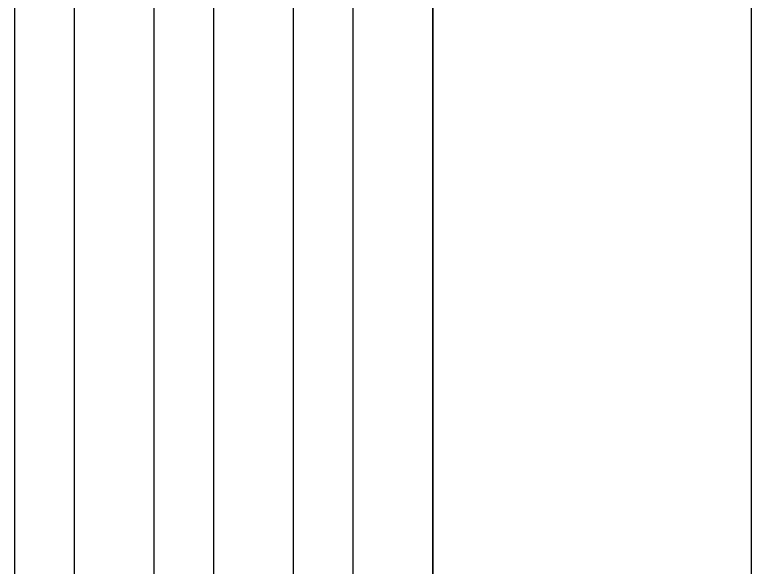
# Model space of a CAD drawing. Header units: feet. Extents: x 2272 to 4893, y 337 to 2916.
# Drawn here: x 3478.71 to 3497.21, y 1904.23 to 1918.11 of the extents above; entities that cross this region are included whole.
import ezdxf

# ---------------------------------------------------------------- set-up
doc = ezdxf.new("R2010")
doc.units = ezdxf.units.FT

msp = doc.modelspace()

# ---------------------------------------------------------------- linework, layer by layer
at = {"color": 146, "true_color": 0x105689}
msp.add_line((3497.208, 1954.952), (3497.208, 1822.952), dxfattribs=at)
at = {"color": 242, "true_color": 0xcd2027}
for p, q in [((3489.208, 1948.952), (3489.208, 1828.952)), ((3478.708, 1831.067), (3478.708, 1936.952)), ((3480.208, 1831.067), (3480.208, 1936.952)), ((3482.208, 1831.067), (3482.208, 1936.952)), ((3483.708, 1831.067), (3483.708, 1936.952)), ((3485.708, 1831.067), (3485.708, 1936.952)), ((3487.208, 1831.067), (3487.208, 1936.952))]:
    msp.add_line(p, q, dxfattribs=at)
at = {"color": 18, "true_color": 0x000000}
msp.add_line((3489.208, 1879.067), (3489.208, 1927.067), dxfattribs=at)

doc.saveas('drawing.dxf')
